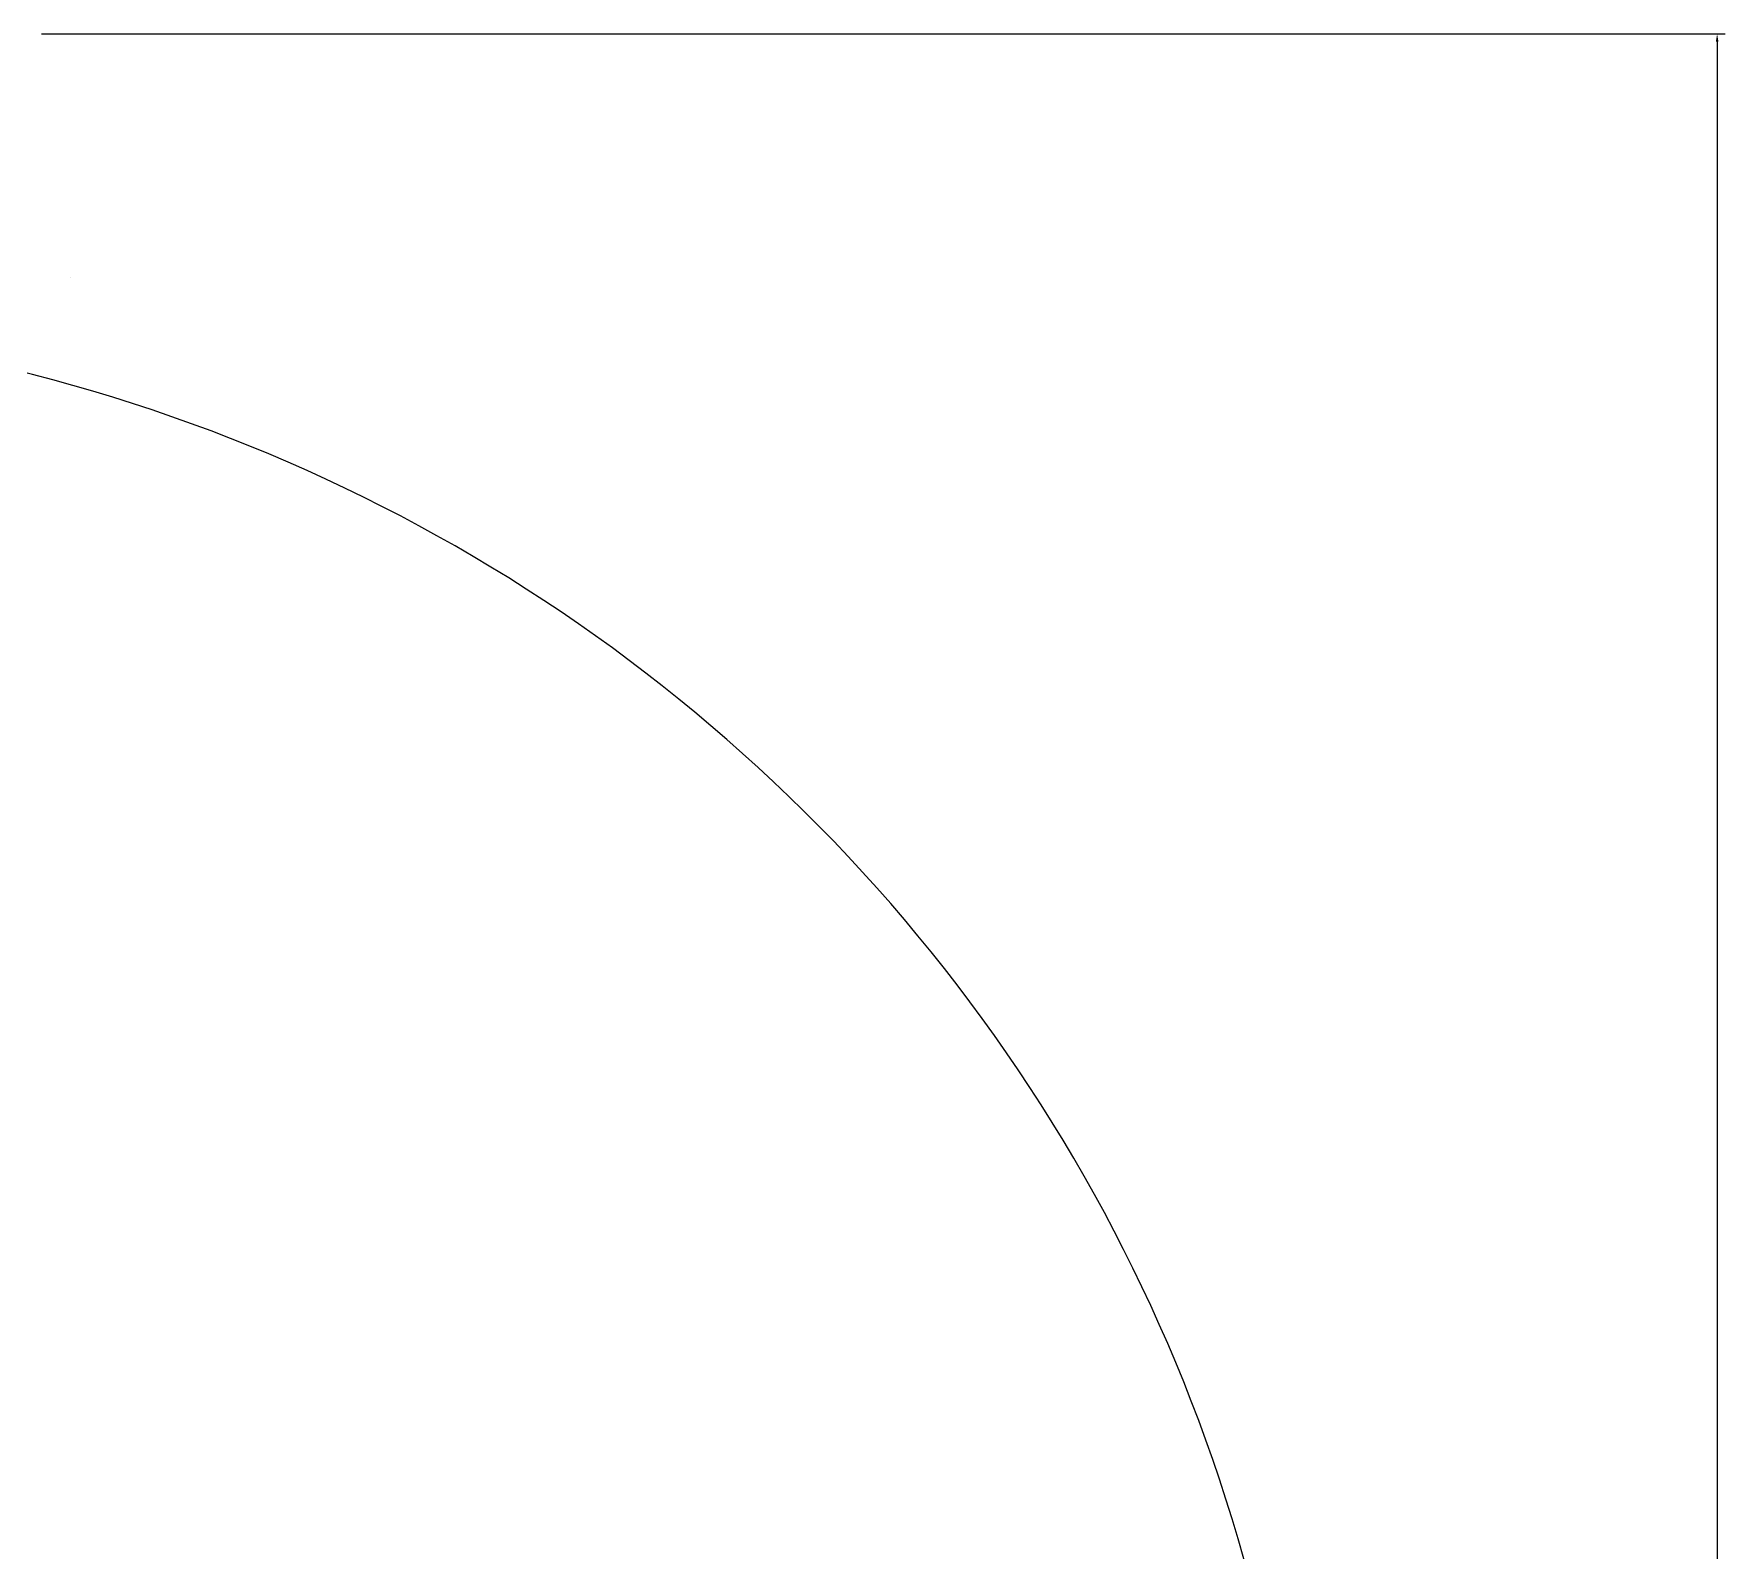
# Model space of a CAD drawing. Header units: inches. Extents: x -172 to 508, y -11 to 308.
# Drawn here: x 143.36 to 181.4, y 189.21 to 223.38 of the extents above; entities that cross this region are included whole.
import ezdxf

# ---------------------------------------------------------------- set-up
doc = ezdxf.new("R2010")
doc.units = ezdxf.units.IN
doc.header["$MEASUREMENT"] = 0
doc.styles.get("Standard").update_dxf_attribs({"font": 'times.ttf'})
doc.dimstyles.get("Standard").update_dxf_attribs({"dimtxt": 0.18, "dimasz": 0.18, "dimexe": 0.18, "dimexo": 0.0625, "dimgap": 0.09, "dimtad": 0, "dimtih": 1, "dimtoh": 1, "dimdec": 1, "dimzin": 0, "dimdsep": 46, "dimlunit": 4, "dimtxsty": 'Standard', "dimcen": 0.09, "dimadec": 0, "dimazin": 0, "dimtfac": 1, "dimtdec": 1, "dimtofl": 0, "dimtmove": 0, "dimatfit": 3, "dimfxl": 1, "dimtolj": 1, "dimtzin": 0, "dimarcsym": 0})

# ---------------------------------------------------------------- blocks, each defined once
blk = doc.blocks.new('door')
at = {"color": 1}
for p, q in [((236.531, 100.62), (236.531, 136.62)), ((236.531, 136.62), (236.531, 118.62)), ((236.531, 100.62), (236.531, 136.62)), ((236.531, 136.62), (236.531, 118.62)), ((196.031, 100.62), (197.531, 100.62)), ((196.031, 94.899), (196.031, 100.62)), ((197.531, 100.62), (197.531, 99.12)), ((238.031, 100.62), (236.531, 100.62)), ((236.531, 100.62), (236.531, 99.12)), ((238.031, 94.899), (238.031, 100.62)), ((238.031, 94.899), (238.031, 100.62)), ((197.531, 99.12), (199.031, 99.12)), ((199.031, 99.12), (199.031, 94.899)), ((236.531, 99.12), (235.031, 99.12)), ((235.031, 99.12), (235.031, 94.899)), ((236.531, 99.12), (235.031, 99.12)), ((235.031, 99.12), (235.031, 94.899)), ((199.031, 94.899), (196.031, 94.899)), ((235.031, 94.899), (238.031, 94.899))]:
    blk.add_line(p, q, dxfattribs=at)
blk.add_arc((235.604, 98.554), 38.078, 88.6055, 179.1479, dxfattribs=at)
blk.add_arc((235.604, 98.554), 38.078, 88.6055, 179.1479, dxfattribs=at)
blk = doc.blocks.new('dooor1')
at = {"color": 1}
blk.add_line((94.143, 165.547), (94.143, 128.04), dxfattribs=at)
at = {"rotation": 180}
blk.add_blockref('door', (329.174, 264.667), dxfattribs=at)
blk = doc.blocks.new('*D19')
at = {"color": 0, "lineweight": -2}
for p, q in [((143.532, 223.377), (181.399, 223.377)), ((181.219, 223.197), (181.219, 169.605)), ((181.219, 115.65), (181.219, 169.242)), ((143.532, 115.47), (181.399, 115.47))]:
    blk.add_line(p, q, dxfattribs=at)
at = {"color": 0}
for points in [[(181.189, 223.197), (181.249, 223.197), (181.219, 223.377)], [(181.189, 115.65), (181.249, 115.65), (181.219, 115.47)]]:
    blk.add_solid(points, dxfattribs=at)
at = {"layer": 'Defpoints', "color": 0}
for p in [(143.47, 223.377), (181.219, 223.377), (143.47, 115.47)]:
    blk.add_point(p, dxfattribs=at)
at = {"color": 0, "insert": (181.219, 169.423), "char_height": 0.18, "attachment_point": 5}
blk.add_mtext("\\A1;9'", dxfattribs=at)

msp = doc.modelspace()

# ---------------------------------------------------------------- linework, layer by layer
msp.add_line((144.177, 217.892), (144.177, 217.892))

# ---------------------------------------------------------------- block references
at = {"rotation": 90}
msp.add_blockref('dooor1', (300.015, 85.247), dxfattribs=at)

# ---------------------------------------------------------------- dimensions: what is measured, and where the dimension line sits
at = {"color": 6}
dim = msp.add_linear_dim(base=(181.219, 223.377), p1=(143.47, 115.47), p2=(143.47, 223.377), angle=90, dimstyle='Standard', dxfattribs=at)
dim.commit()
dim.dimension.update_dxf_attribs({"geometry": '*D19', "text_midpoint": (181.219, 169.423)})

doc.saveas('drawing.dxf')
